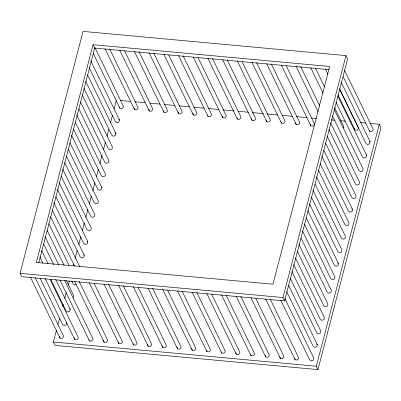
<?xml version="1.0" encoding="UTF-8"?>
<svg xmlns="http://www.w3.org/2000/svg" width="401" height="401" viewBox="0 0 401 401"><rect width="100%" height="100%" fill="white"/><g stroke="black" fill="none" stroke-linecap="round" stroke-linejoin="round"><path stroke-width="0.6" d="M20.05 273.337L83.047 31.393L345.958 55.604L347.597 58.982L284.605 300.92L21.689 276.715L20.05 273.337L282.961 297.542L284.605 300.92M93.042 44.701L36.346 262.449L272.966 284.234L329.662 66.491L93.042 44.701L94.681 48.08L38.772 262.805M369.963 123.423L379.311 124.285L380.95 127.663L317.953 369.607L55.042 345.396L53.403 342.018L56.396 330.524M57.97 324.479L59.543 318.429M62.691 306.334L63.168 304.519M64.741 298.469L66.315 292.419M68.205 285.161L69.308 280.926M73.243 265.808L73.719 263.993M75.132 258.55L77.182 250.685M78.756 244.635L80.801 236.775M82.38 230.725L84.426 222.861M85.844 217.417L87.889 209.558M89.308 204.114L91.358 196.249M92.771 190.806L94.821 182.941M96.395 176.891L98.44 169.032M99.859 163.588L102.065 155.117M103.483 149.673L105.373 142.415M106.947 136.37L108.836 129.112M110.41 123.062L112.46 115.197M114.034 109.152L116.24 100.681M66.701 322.845L66.195 324.78L64.125 325.577L62.556 324.444L40.125 278.249M55.724 279.467L70.22 309.321L69.719 311.256L67.644 312.058L66.075 310.925L50.757 279.377M73.238 297.737L73.744 295.803L66.355 280.59M55.854 196.655L84.3 255.242L83.799 257.176L81.724 257.978L80.155 256.84L53.894 202.761M59.102 182.57L87.824 241.723L87.318 243.658L85.248 244.46L83.674 243.322L57.413 189.242M73.453 129.052L101.904 187.643L101.398 189.578L99.328 190.375L97.759 189.242L71.498 135.157M87.538 74.972L115.984 133.558L115.483 135.498L113.408 136.295L111.839 135.162L85.578 81.077M90.781 60.887L119.503 120.039L119.002 121.974L116.927 122.776L115.358 121.638L89.097 67.558M282.961 297.542L345.958 55.604M288.63 285.512L317.351 344.665L316.845 346.599L314.775 347.401L313.206 346.263L286.67 291.617M309.477 203.828L338.474 263.542L337.968 265.477L335.898 266.279L334.324 265.141L307.793 210.495M323.833 150.31L352.554 209.462L352.053 211.397L349.978 212.199L348.409 211.061L321.873 156.415M337.913 96.23L366.634 155.382L366.133 157.317L364.058 158.114L362.489 156.981L335.953 102.335M341.161 82.145L370.158 141.859L369.652 143.794L367.577 144.596L366.008 143.463L339.477 88.816M317.953 369.607L316.314 366.228L379.311 124.285M343.136 128.004L343.878 127.217L343.266 125.443L334.509 107.418M76.24 284.419L74.686 285.016L73.112 283.883L71.749 281.066M94.681 48.08L328.815 69.639M120.135 100.42L130.726 101.398M135.087 101.799L145.057 102.716M150.039 103.177L160.009 104.095M164.37 104.496L174.961 105.468M179.322 105.869L189.287 106.791M193.648 107.192L204.239 108.165M208.6 108.566L219.192 109.543M222.931 109.889L234.144 110.922M237.883 111.262L248.475 112.24M252.214 112.581L263.427 113.613M267.166 113.959L277.758 114.937M282.119 115.338L292.71 116.31M296.449 116.656L307.041 117.633M311.402 118.034L316.384 118.49M331.336 119.869L335.076 120.215M340.68 120.731L345.667 121.187M350.028 121.588L351.271 121.704M360.619 122.566L365.602 123.022M93.097 53.102L119.904 108.31L122.009 108.506L123.498 106.927L122.881 105.152L94.982 47.689M105.057 48.822L134.596 109.663L136.701 109.859L138.19 108.28L137.573 106.506L109.674 49.042M119.749 50.175L149.292 111.017L151.393 111.207L152.881 109.628L152.265 107.859L124.636 50.957M134.44 51.528L163.984 112.37L166.084 112.561L167.573 110.982L166.956 109.212L139.057 51.749M149.132 52.882L178.676 113.724L180.776 113.914L182.265 112.335L181.653 110.561L153.748 53.102M163.824 54.23L193.367 115.077L195.472 115.267L196.956 113.689L196.345 111.914L168.716 55.017M178.515 55.584L208.059 116.425L210.164 116.621L211.653 115.042L211.036 113.267L183.132 55.809M193.207 56.937L222.75 117.779L224.856 117.974L226.344 116.395L225.728 114.621L198.099 57.724M207.898 58.29L237.442 119.132L239.547 119.328L241.036 117.749L240.42 115.974L212.52 58.511M222.59 59.644L252.134 120.485L254.239 120.681L255.728 119.102L255.111 117.328L227.212 59.864M237.287 60.997L266.825 121.839L268.931 122.034L270.419 120.455L269.803 118.681L242.174 61.779M251.978 62.35L281.522 123.192L283.622 123.383L285.111 121.804L284.494 120.034L256.595 62.571M266.67 63.704L296.214 124.546L298.314 124.736L299.803 123.157L299.186 121.388L271.287 63.924M281.362 65.057L310.905 125.899L313.006 126.089L314.494 124.51L313.883 122.736L286.254 65.839M338.023 95.027L354.98 129.954L357.085 130.15L358.574 128.571L357.958 126.796L339.627 89.052M343.141 76.661L369.672 131.307L371.777 131.503L373.266 129.924L372.649 128.15L344.474 70.125M30.516 277.312L60.06 338.153L62.165 338.349L63.654 336.77L63.037 334.995L35.133 277.532M45.092 278.339L74.751 339.507L76.857 339.702L78.345 338.123L77.729 336.349L50.1 279.452M59.899 280.018L89.443 340.86L91.548 341.056L93.037 339.472L92.42 337.702L64.521 280.239M74.596 281.372L104.14 342.213L106.24 342.404L107.729 340.825L107.112 339.056L79.213 281.592M89.288 282.725L118.831 343.567L120.932 343.757L122.42 342.178L121.804 340.409L94.175 283.507M103.979 284.078L133.523 344.92L135.623 345.111L137.112 343.532L136.495 341.757L108.596 284.299M118.671 285.427L148.215 346.274L150.315 346.464L151.804 344.885L151.192 343.111L123.287 285.652M133.363 286.78L162.906 347.622L165.011 347.817L166.495 346.238L165.884 344.464L138.255 287.567M148.054 288.134L177.598 348.975L179.703 349.171L181.192 347.592L180.575 345.817L152.671 288.354M162.746 289.487L192.29 350.329L194.395 350.524L195.883 348.945L195.267 347.171L167.638 290.274M177.437 290.84L206.981 351.682L209.086 351.877L210.575 350.299L209.959 348.524L182.059 291.061M192.129 292.194L221.673 353.035L223.778 353.231L225.267 351.647L224.65 349.878L196.751 292.414M206.826 293.547L236.364 354.389L238.47 354.579L239.958 353L239.342 351.231L211.713 294.329M221.517 294.9L251.061 355.742L253.161 355.933L254.65 354.354L254.034 352.584L226.134 295.121M236.209 296.254L265.753 357.096L267.853 357.286L269.342 355.707L268.725 353.933L240.826 296.474M250.901 297.602L280.444 358.444L282.545 358.639L284.033 357.06L283.422 355.286L255.793 298.389M265.592 298.956L295.136 359.797L297.241 359.993L298.725 358.414L298.113 356.639L270.209 299.176M53.403 342.018L316.314 366.228M369.371 141.292L370.158 141.859M365.852 154.811L366.634 155.382M351.767 208.896L352.554 209.462M337.687 262.976L338.474 263.542M118.721 119.473L119.503 120.039M115.202 132.992L115.984 133.558M101.117 187.072L101.904 187.643M316.564 344.098L317.351 344.665M87.037 241.156L87.824 241.723M83.518 254.675L84.3 255.242M69.438 308.755L70.22 309.321M325.437 69.112L327.898 74.185M315.637 68.546L324.389 86.571M334.118 109.187L363.116 168.901L362.609 170.836L360.539 171.638L358.97 170.5L332.434 115.854M310.745 67.759L323.056 93.112M330.599 122.706L359.597 182.42L359.09 184.355L357.015 185.157L355.446 184.019L328.915 129.378M300.67 66.631L319.818 106.064M296.053 66.406L318.209 112.039M327.081 136.225L356.073 195.944L355.572 197.878L353.497 198.675L351.928 197.543L325.391 142.896M320.314 163.829L349.035 222.981L348.529 224.916L346.459 225.718L344.885 224.58L318.625 170.5M316.519 176.786L345.512 236.5L345.01 238.44L342.935 239.237L341.366 238.104L315.106 184.019M312.996 190.305L341.993 250.023L341.492 251.958L339.416 252.755L337.848 251.622L311.311 196.976M306.229 217.908L334.955 277.061L334.449 278.996L332.374 279.798L330.805 278.665L304.274 224.019M302.434 230.866L331.432 290.585L330.93 292.519L328.855 293.316L327.286 292.184L301.026 238.099M298.915 244.389L327.913 304.103L327.406 306.038L325.336 306.84L323.767 305.702L297.231 251.056M295.397 257.908L324.394 317.622L323.888 319.557L321.813 320.359L320.244 319.221L293.712 264.58M291.878 271.427L320.87 331.146L320.369 333.081L318.294 333.878L316.725 332.745L290.189 278.099M284.835 298.469L313.833 358.183L313.326 360.118L311.251 360.92L309.682 359.782L280.69 300.068M84.015 88.491L112.465 147.082L111.959 149.017L109.889 149.814L108.32 148.681L82.06 94.601M80.496 102.014L108.947 160.6L108.44 162.535L106.365 163.337L104.796 162.199L78.812 108.681M76.701 114.967L105.423 174.119L104.922 176.054L102.846 176.856L101.278 175.723L75.288 122.205M69.934 142.571L98.385 201.162L97.879 203.096L95.804 203.898L94.235 202.761L68.25 149.242M66.416 156.094L94.862 214.68L94.36 216.615L92.285 217.417L90.716 216.279L64.731 162.761M62.621 169.052L91.343 228.204L90.837 230.139L88.766 230.936L87.197 229.803L61.208 176.285M52.331 210.174L79.959 267.071M50.646 216.846L74.446 265.858M48.812 223.693L69.057 265.382M47.128 230.364L64.09 265.292M45.017 236.65L58.696 264.82M43.609 243.883L53.729 264.73M41.498 250.169L48.065 263.693M39.814 256.84L42.822 263.036M369.261 130.125L369.672 131.307M354.364 128.185L354.98 129.954M310.289 124.125L310.905 125.899M295.597 122.771L296.214 124.546M280.906 121.418L281.522 123.192M266.214 120.064L266.825 121.839M251.522 118.711L252.134 120.485M237.031 117.949L237.442 119.132M222.134 116.009L222.75 117.779M294.519 358.028L295.136 359.797M207.648 115.247L208.059 116.425M279.828 356.674L280.444 358.444M192.751 113.303L193.367 115.077M265.136 355.321L265.753 357.096M178.059 111.949L178.676 113.724M250.65 354.559L251.061 355.742M163.367 110.596L163.984 112.37M235.753 352.614L236.364 354.389M148.676 109.242L149.292 111.017M221.267 351.852L221.673 353.035M133.984 107.889L134.596 109.663M206.57 350.499L206.981 351.682M119.498 107.127L119.904 108.31M191.673 348.554L192.29 350.329M176.981 347.206L177.598 348.975M162.29 345.852L162.906 347.622M147.598 344.499L148.215 346.274M133.112 343.737L133.523 344.92M118.215 341.792L118.831 343.567M103.523 340.439L104.14 342.213M89.037 339.677L89.443 340.86M74.14 337.732L74.751 339.507M59.443 336.379L60.06 338.153"/></g></svg>
